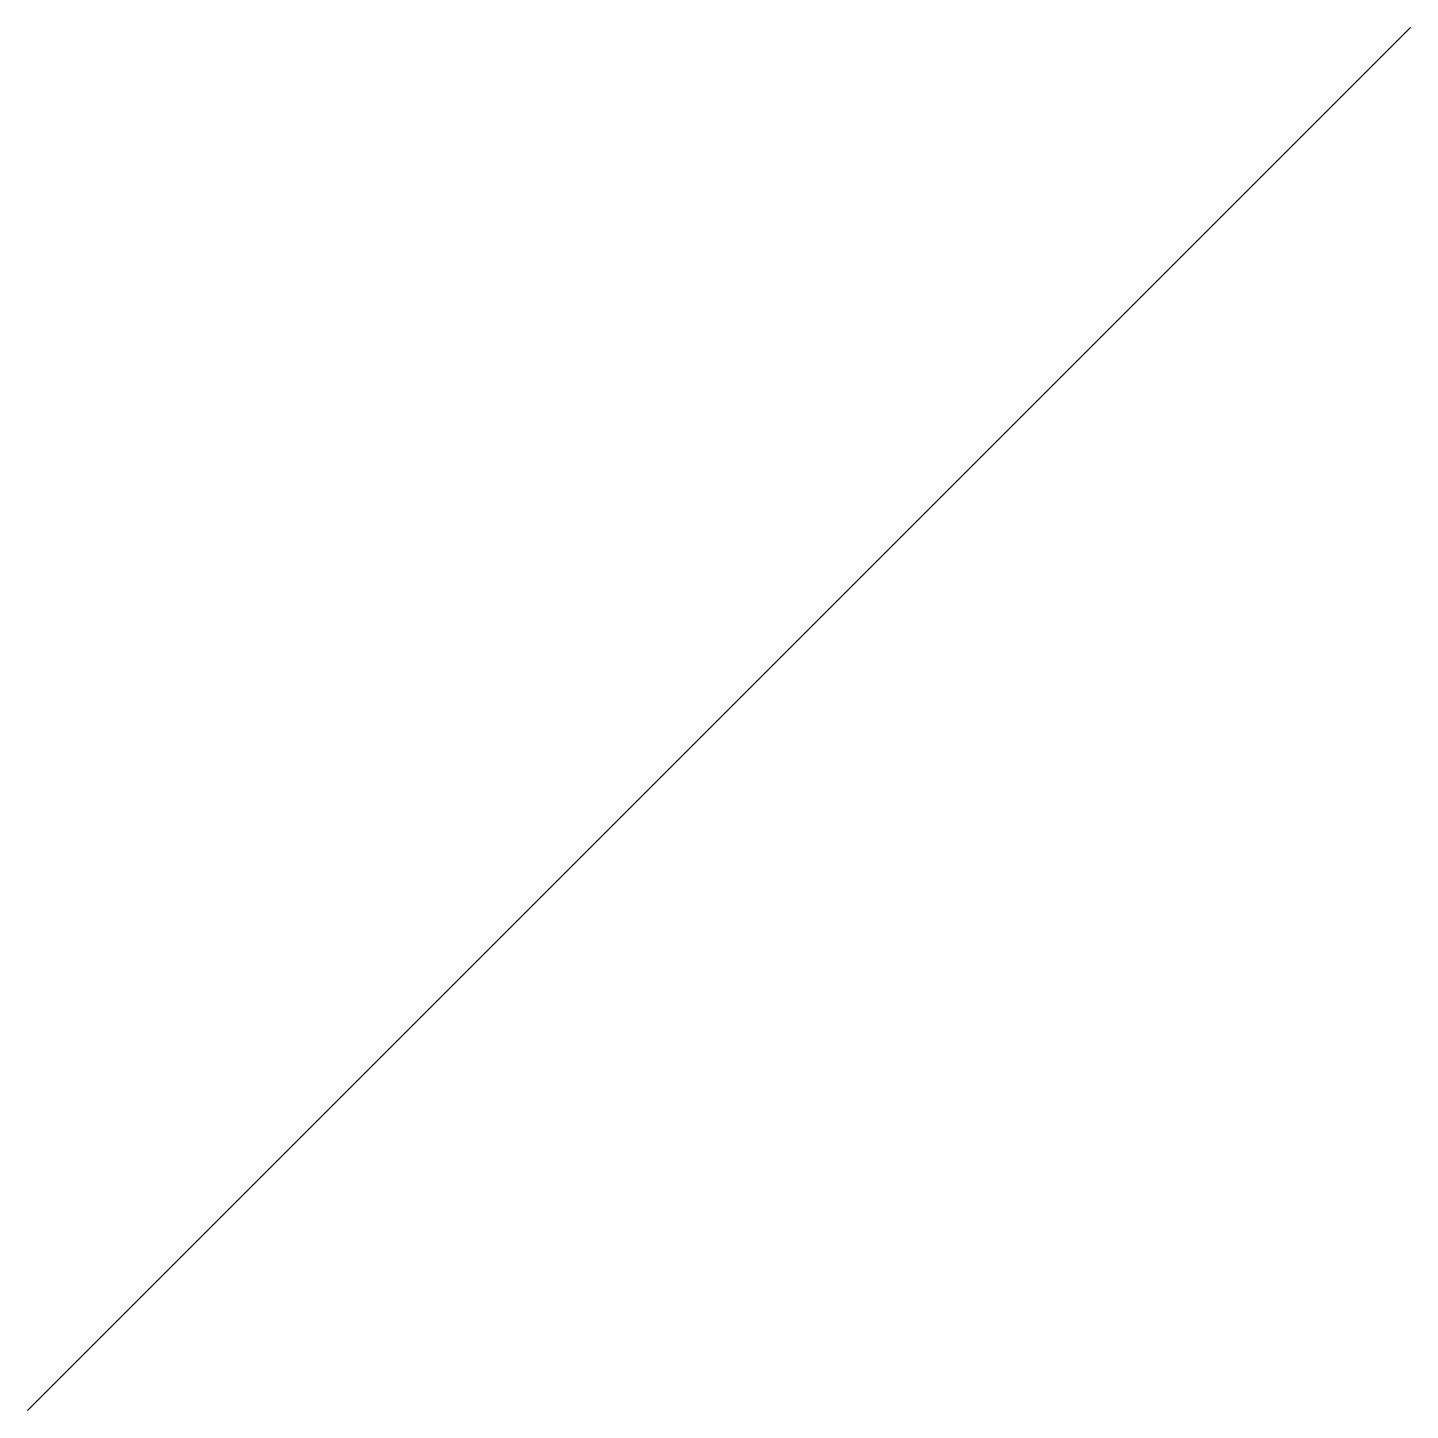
# Model space of a CAD drawing. Header units: metres. Extents: x 9 to 10, y 0 to 1.
import ezdxf

# ---------------------------------------------------------------- set-up
doc = ezdxf.new("R2010")
doc.units = ezdxf.units.M

# ---------------------------------------------------------------- blocks, each defined once
blk = doc.blocks.new('B10')
blk.add_line((0, 0), (1, 1))
blk = doc.blocks.new('B9')
blk.add_blockref('B10', (1, 0))
blk = doc.blocks.new('B8')
blk.add_blockref('B9', (1, 0))
blk = doc.blocks.new('B7')
blk.add_blockref('B8', (1, 0))
blk = doc.blocks.new('B6')
blk.add_blockref('B7', (1, 0))
blk = doc.blocks.new('B5')
blk.add_blockref('B6', (1, 0))
blk = doc.blocks.new('B4')
blk.add_blockref('B5', (1, 0))
blk = doc.blocks.new('B3')
blk.add_blockref('B4', (1, 0))
blk = doc.blocks.new('B2')
blk.add_blockref('B3', (1, 0))
blk = doc.blocks.new('B1')
blk.add_blockref('B2', (1, 0))

msp = doc.modelspace()

# ---------------------------------------------------------------- block references
msp.add_blockref('B1', (0, 0))

doc.saveas('drawing.dxf')
